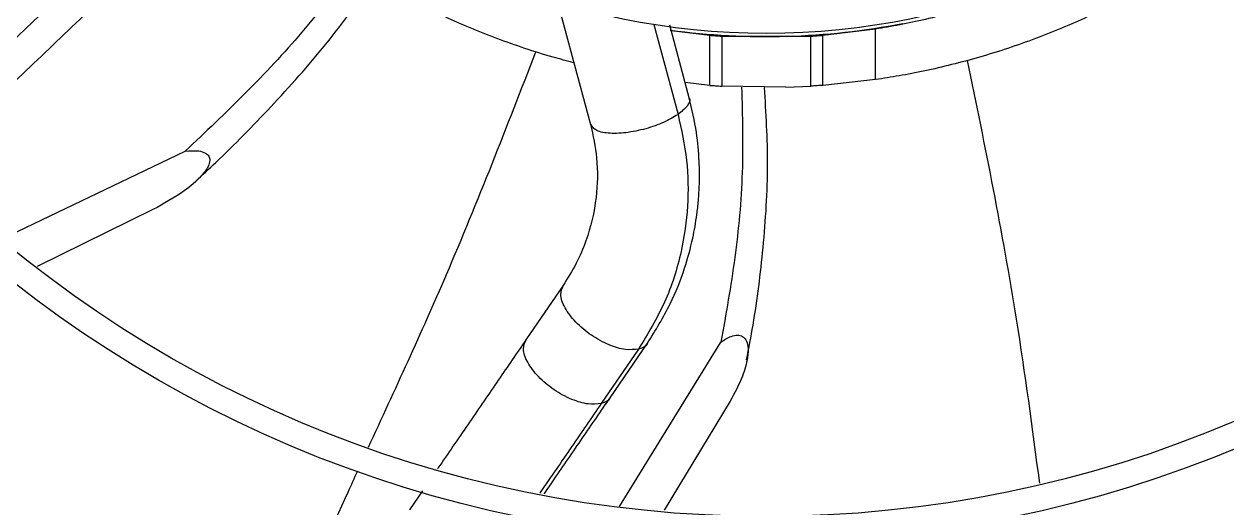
# Model space of a CAD drawing. Header units: inches. Extents: x 1229 to 1453, y -1023 to -720.
# Drawn here: x 1312.251 to 1316.885, y -990.05 to -988.186 of the extents above; entities that cross this region are included whole.
import ezdxf

# ---------------------------------------------------------------- set-up
doc = ezdxf.new("R2010")
doc.units = ezdxf.units.IN
doc.header["$MEASUREMENT"] = 0

msp = doc.modelspace()

# ---------------------------------------------------------------- linework, layer by layer
at = {"color": 18, "linetype": 'Continuous', "lineweight": 25, "true_color": 0x000000}
for p, q in [((1314.3053, -988.0963), (1314.4337, -988.5723)), ((1314.6772, -988.1877), (1314.7706, -988.5341)), ((1314.8137, -988.4697), (1314.7384, -988.1903)), ((1314.893, -988.2304), (1314.7443, -988.2121)), ((1314.893, -988.4219), (1314.893, -988.2304)), ((1315.2818, -988.2338), (1314.9394, -988.2338)), ((1314.9394, -988.2338), (1314.9394, -988.425)), ((1315.2818, -988.425), (1315.2818, -988.2338)), ((1315.532, -988.2053), (1315.3282, -988.2304)), ((1315.3282, -988.4219), (1315.3282, -988.2304)), ((1315.532, -988.3997), (1315.532, -988.2053)), ((1314.893, -988.4219), (1314.7981, -988.4116)), ((1315.1855, -988.429), (1314.9394, -988.425)), ((1315.1855, -988.429), (1315.2818, -988.425)), ((1315.532, -988.3997), (1315.3282, -988.4219)), ((1312.1638, -989.0142), (1312.8721, -988.6751)), ((1312.7478, -988.9003), (1312.3015, -989.1194)), ((1314.3281, -989.1926), (1314.1843, -989.4025)), ((1314.6186, -989.4375), (1314.4748, -989.6474)), ((1314.5088, -989.6254), (1314.6526, -989.4154)), ((1314.5451, -990.0439), (1314.936, -989.4106)), ((1314.9714, -989.6381), (1314.7173, -990.0587)), ((1313.786, -989.9837), (1313.736, -990.0567))]:
    msp.add_line(p, q, dxfattribs=at)
for radius in [8.5704, 8.472, 6.6478, 6.5493, 4.7037, 4.6053, 2.745]:
    msp.add_circle((1315.1106, -985.4772), radius, dxfattribs=at)
msp.add_arc((1315.1106, -985.4772), 2.7569, 262.2932, 280.98, dxfattribs=at)
for points, knots in [([(1326.8201, -985.4772), (1326.8153, -985.7326), (1326.8056, -986.2436), (1326.7277, -987.0067), (1326.6035, -987.7632), (1326.4292, -988.51), (1326.2066, -989.2438), (1325.9365, -989.9614), (1325.6201, -990.6599), (1325.2586, -991.3361), (1324.8537, -991.9873), (1324.407, -992.6106), (1323.9206, -993.2033), (1323.3964, -993.763), (1322.8368, -994.2871), (1322.244, -994.7736), (1321.6207, -995.2202), (1320.9696, -995.6252), (1320.2933, -995.9866), (1319.5949, -996.3031), (1318.8772, -996.5732), (1318.1434, -996.7958), (1317.3967, -996.9699), (1316.6401, -997.0948), (1315.877, -997.17), (1315.1106, -997.1951), (1314.3442, -997.17), (1313.5811, -997.0948), (1312.8246, -996.9699), (1312.0778, -996.7958), (1311.344, -996.5732), (1310.6264, -996.3031), (1309.9279, -995.9866), (1309.2517, -995.6252), (1308.6005, -995.2202), (1307.9772, -994.7736), (1307.3845, -994.2871), (1306.8248, -993.763), (1306.3006, -993.2033), (1305.8142, -992.6106), (1305.3675, -991.9873), (1304.9626, -991.3361), (1304.6012, -990.6599), (1304.2847, -989.9614), (1304.0146, -989.2438), (1303.792, -988.51), (1303.6177, -987.7632), (1303.4936, -987.0067), (1303.4156, -986.2436), (1303.4059, -985.7326), (1303.4011, -985.4772)], [0, 0, 0, 0, 0.020833, 0.041667, 0.0625, 0.083333, 0.104167, 0.125, 0.145833, 0.166667, 0.1875, 0.208333, 0.229167, 0.25, 0.270833, 0.291667, 0.3125, 0.333333, 0.354167, 0.375, 0.395833, 0.416667, 0.4375, 0.458333, 0.479167, 0.5, 0.520833, 0.541667, 0.5625, 0.583333, 0.604167, 0.625, 0.645833, 0.666667, 0.6875, 0.708333, 0.729167, 0.75, 0.770833, 0.791667, 0.8125, 0.833333, 0.854167, 0.875, 0.895833, 0.916667, 0.9375, 0.958333, 0.979167, 1, 1, 1, 1]), ([(1313.0507, -987.2823), (1312.9906, -987.3398), (1312.8649, -987.4599), (1312.679, -987.6375), (1312.5003, -987.8082), (1312.3526, -987.9494), (1312.2264, -988.07), (1312.1094, -988.1818), (1311.9776, -988.3078), (1311.8411, -988.4382), (1311.7485, -988.5267), (1311.7051, -988.5682)], [0, 0, 0, 0, 0.1337458, 0.2795882, 0.4136635, 0.5317367, 0.6087523, 0.6951259, 0.7927806, 0.9029574, 1, 1, 1, 1]), ([(1311.4717, -988.298), (1311.6535, -988.1841), (1312.1216, -987.8908), (1312.5681, -987.5654), (1312.8413, -987.3663)], [0, 0, 0, 0, 0.388294, 1, 1, 1, 1]), ([(1313.1349, -987.3652), (1313.0669, -987.4302), (1312.9243, -987.5664), (1312.6998, -987.781), (1312.4729, -987.9978), (1312.2447, -988.2159), (1312.0164, -988.4341), (1311.8585, -988.585), (1311.7764, -988.6634)], [0, 0, 0, 0, 0.149737, 0.314149, 0.495125, 0.650352, 0.818234, 1, 1, 1, 1]), ([(1311.8662, -988.741), (1311.9155, -988.6939), (1312.0221, -988.592), (1312.285, -988.3408), (1312.6587, -987.9836), (1313.0004, -987.6571), (1313.1858, -987.48), (1313.2108, -987.4561)], [0, 0, 0, 0, 0.11035, 0.238589, 0.587584, 0.944376, 1, 1, 1, 1]), ([(1313.5218, -987.9661), (1313.4564, -988.0507), (1313.3255, -988.2201), (1313.1058, -988.4548), (1312.95, -988.6017), (1312.8721, -988.6751)], [0, 0, 0, 0, 0.3334693, 0.6667681, 1, 1, 1, 1]), ([(1312.9125, -988.7907), (1312.9382, -988.7671), (1313.038, -988.6754), (1313.2075, -988.5013), (1313.4161, -988.2694), (1313.5398, -988.0985), (1313.6005, -988.0146)], [0, 0, 0, 0, 0.100825, 0.39108, 0.701057, 1, 1, 1, 1]), ([(1315.9374, -988.1097), (1315.9009, -988.1207), (1315.829, -988.1424), (1315.7237, -988.1684), (1315.623, -988.1899), (1315.5626, -988.2001), (1315.532, -988.2053)], [0, 0, 0, 0, 0.2568699, 0.5069323, 0.7505432, 1, 1, 1, 1]), ([(1314.3697, -988.3351), (1314.3428, -988.328), (1314.2793, -988.3114), (1314.1789, -988.2798), (1314.0713, -988.2418), (1313.9675, -988.2006), (1313.9054, -988.1726), (1313.8743, -988.1586)], [0, 0, 0, 0, 0.151195, 0.357383, 0.568525, 0.783601, 1, 1, 1, 1]), ([(1316.3469, -988.1586), (1316.3158, -988.1726), (1316.2537, -988.2006), (1316.1499, -988.2417), (1316.0423, -988.2799), (1315.9331, -988.3138), (1315.8251, -988.3429), (1315.7208, -988.3668), (1315.6214, -988.3861), (1315.5617, -988.3952), (1315.532, -988.3997)], [0, 0, 0, 0, 0.132114, 0.26342, 0.392324, 0.518204, 0.641214, 0.76198, 0.881318, 1, 1, 1, 1]), ([(1314.9394, -988.2338), (1314.9311, -988.2332), (1314.9144, -988.2321), (1314.9002, -988.231), (1314.893, -988.2304)], [0, 0, 0, 0, 0.499849, 1, 1, 1, 1]), ([(1315.3282, -988.2304), (1315.3211, -988.231), (1315.3068, -988.2321), (1315.2902, -988.2332), (1315.2818, -988.2338)], [0, 0, 0, 0, 0.500151, 1, 1, 1, 1]), ([(1313.5778, -989.8155), (1313.68, -989.5949), (1313.9119, -989.0947), (1314.1114, -988.5806), (1314.2229, -988.2933)], [0, 0, 0, 0, 0.441064, 1, 1, 1, 1]), ([(1316.164, -989.9536), (1316.1362, -989.7428), (1316.064, -989.1969), (1315.9539, -988.6574), (1315.8863, -988.3262)], [0, 0, 0, 0, 0.386253, 1, 1, 1, 1]), ([(1314.893, -988.4219), (1314.9002, -988.4224), (1314.9144, -988.4234), (1314.9311, -988.4244), (1314.9394, -988.425)], [0, 0, 0, 0, 0.499991, 1, 1, 1, 1]), ([(1315.0157, -988.4284), (1315.0186, -988.5382), (1315.0244, -988.7577), (1314.9936, -989.0862), (1314.9552, -989.3025), (1314.936, -989.4106)], [0, 0, 0, 0, 0.3334, 0.666719, 1, 1, 1, 1]), ([(1315.0348, -989.4795), (1315.0434, -989.4348), (1315.0711, -989.2915), (1315.1015, -989.0402), (1315.1224, -988.7344), (1315.1098, -988.5286), (1315.1037, -988.43)], [0, 0, 0, 0, 0.129564, 0.414812, 0.719563, 1, 1, 1, 1]), ([(1315.3282, -988.4219), (1315.3211, -988.4224), (1315.3068, -988.4234), (1315.2902, -988.4244), (1315.2818, -988.425)], [0, 0, 0, 0, 0.500014, 1, 1, 1, 1]), ([(1314.6526, -989.4154), (1314.6837, -989.3656), (1314.7407, -989.274), (1314.7951, -989.136), (1314.8268, -989.0202), (1314.8421, -988.9326), (1314.8498, -988.8632), (1314.8538, -988.795), (1314.853, -988.7074), (1314.8431, -988.5957), (1314.8241, -988.5142), (1314.8137, -988.4697)], [0, 0, 0, 0, 0.180536, 0.332067, 0.454426, 0.547787, 0.60237, 0.666339, 0.754308, 0.865766, 1, 1, 1, 1]), ([(1314.8125, -988.4701), (1314.8131, -988.4708), (1314.8204, -988.4788), (1314.8089, -988.5019), (1314.7834, -988.5234), (1314.7706, -988.5341)], [0, 0, 0, 0, 0.044086, 0.522026, 1, 1, 1, 1]), ([(1314.4337, -988.5723), (1314.4429, -988.6154), (1314.4631, -988.71), (1314.4591, -988.8629), (1314.4274, -988.9983), (1314.38, -989.1102), (1314.3457, -989.1646), (1314.3281, -989.1926)], [0, 0, 0, 0, 0.193869, 0.424965, 0.694206, 0.842847, 1, 1, 1, 1]), ([(1314.7706, -988.5341), (1314.7531, -988.5446), (1314.7182, -988.5657), (1314.6453, -988.5911), (1314.5682, -988.6066), (1314.4987, -988.6082), (1314.4485, -988.5967), (1314.4393, -988.5799), (1314.4349, -988.5719)], [0, 0, 0, 0, 0.161096, 0.32218, 0.495353, 0.668519, 0.841687, 1, 1, 1, 1]), ([(1314.7706, -988.5341), (1314.7834, -988.5927), (1314.8093, -988.7105), (1314.8113, -988.8884), (1314.7851, -989.0733), (1314.7256, -989.2614), (1314.6543, -989.3787), (1314.6186, -989.4375)], [0, 0, 0, 0, 0.182986, 0.368132, 0.555137, 0.777161, 1, 1, 1, 1]), ([(1312.8721, -988.6751), (1312.8898, -988.6738), (1312.9177, -988.6717), (1312.946, -988.6796), (1312.9576, -988.688), (1312.963, -988.6947), (1312.966, -988.7024), (1312.9672, -988.7154), (1312.9594, -988.7398), (1312.9273, -988.7816), (1312.8568, -988.841), (1312.7891, -988.8778), (1312.7478, -988.9003)], [0, 0, 0, 0, 0.124866, 0.197035, 0.223528, 0.248772, 0.273438, 0.298969, 0.365442, 0.477444, 0.68144, 1, 1, 1, 1]), ([(1314.6186, -989.4375), (1314.6025, -989.4394), (1314.5703, -989.4432), (1314.5042, -989.4236), (1314.4355, -989.3865), (1314.3735, -989.3345), (1314.3314, -989.2781), (1314.3138, -989.2266), (1314.3239, -989.2039), (1314.3286, -989.1932)], [0, 0, 0, 0, 0.1381705, 0.2763306, 0.4248581, 0.573381, 0.7219049, 0.8704312, 1, 1, 1, 1]), ([(1314.1843, -989.4025), (1314.1493, -989.4535), (1314.0793, -989.5556), (1313.9678, -989.7183), (1313.8889, -989.8335), (1313.8469, -989.8948), (1313.8438, -989.8993)], [0, 0, 0, 0, 0.324868, 0.649779, 0.974724, 1, 1, 1, 1]), ([(1314.4748, -989.6474), (1314.4587, -989.6493), (1314.4265, -989.6531), (1314.3604, -989.6336), (1314.2916, -989.5964), (1314.2297, -989.5445), (1314.1875, -989.488), (1314.17, -989.4364), (1314.1801, -989.4135), (1314.1849, -989.4028)], [0, 0, 0, 0, 0.1380048, 0.2760008, 0.4243483, 0.5726946, 0.7210403, 0.8693901, 1, 1, 1, 1]), ([(1314.936, -989.4106), (1314.9488, -989.4023), (1314.9698, -989.3885), (1314.9992, -989.3821), (1315.0196, -989.3871), (1315.0338, -989.4021), (1315.0418, -989.4303), (1315.0389, -989.4786), (1315.0179, -989.552), (1314.9886, -989.6063), (1314.9714, -989.6381)], [0, 0, 0, 0, 0.122311, 0.202372, 0.264793, 0.327115, 0.406876, 0.528846, 0.7246, 1, 1, 1, 1]), ([(1314.652, -989.4151), (1314.6518, -989.4157), (1314.6485, -989.4287), (1314.6332, -989.4332), (1314.6186, -989.4375)], [0, 0, 0, 0, 0.050829, 1, 1, 1, 1]), ([(1314.2552, -989.9955), (1314.2675, -989.9775), (1314.3181, -989.9037), (1314.4038, -989.7786), (1314.4738, -989.6764), (1314.5088, -989.6254)], [0, 0, 0, 0, 0.1387963, 0.5694262, 1, 1, 1, 1]), ([(1314.5082, -989.625), (1314.508, -989.6257), (1314.5047, -989.6386), (1314.4893, -989.6431), (1314.4748, -989.6474)], [0, 0, 0, 0, 0.050796, 1, 1, 1, 1]), ([(1314.4748, -989.6474), (1314.4369, -989.7026), (1314.3613, -989.813), (1314.2808, -989.9305), (1314.239, -989.9915), (1314.2385, -989.9922)], [0, 0, 0, 0, 0.497107, 0.994294, 1, 1, 1, 1]), ([(1313.0861, -990.8078), (1313.2292, -990.5375), (1313.3865, -990.2405), (1313.5242, -989.9342), (1313.5366, -989.9067)], [0, 0, 0, 0, 0.910233, 1, 1, 1, 1])]:
    msp.add_open_spline(points, degree=3, knots=knots, dxfattribs=at)

doc.saveas('drawing.dxf')
